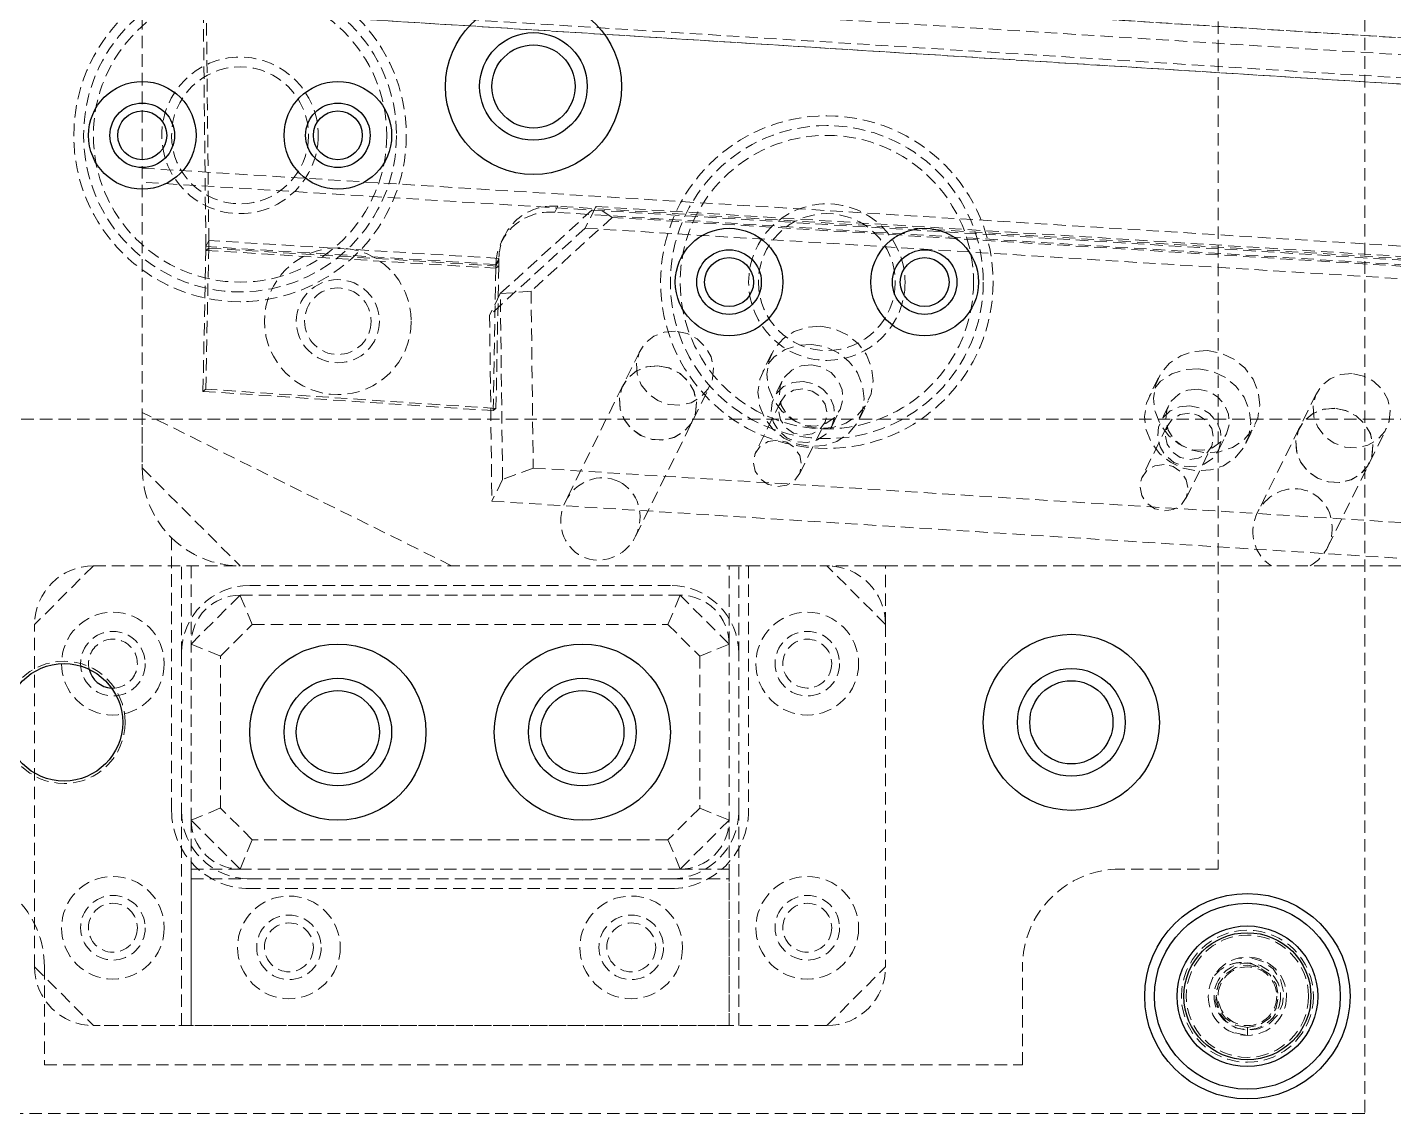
# Model space of a CAD drawing. Header units: millimetres. Extents: x 5 to 1495, y -1208 to 895.
# Drawn here: x 752.1 to 891.8, y -913.8 to -802.8 of the extents above; entities that cross this region are included whole.
import ezdxf

# ---------------------------------------------------------------- set-up
doc = ezdxf.new("R2010")
doc.units = ezdxf.units.MM
doc.linetypes.add('HIDDEN', pattern=[1.905, 1.27, -0.635])

msp = doc.modelspace()

# ---------------------------------------------------------------- linework, layer by layer
at = {"color": 7, "linetype": 'HIDDEN', "lineweight": 18}
for p, q in [((888.857, -683.795), (888.857, -913.795)), ((873.857, -708.795), (873.857, -888.795)), ((770.539, -796.213), (941.576, -806.881)), ((770.574, -797.942), (941.611, -808.61)), ((763.857, -799.795), (763.857, -847.795)), ((763.857, -800.521), (951.857, -812.247)), ((770.668, -824.539), (770.401, -800.293)), ((770.401, -800.293), (941.397, -810.959)), ((827.978, -799.795), (951.857, -807.522)), ((770.363, -825.156), (770.096, -800.91)), ((770.096, -800.91), (941.092, -811.576)), ((763.857, -817.153), (951.857, -828.782)), ((951.857, -830.213), (763.857, -818.583)), ((800.471, -829.971), (810.241, -821.073)), ((806.334, -821.045), (806.029, -821.662)), ((897.272, -826.67), (806.334, -821.045)), ((810.241, -821.073), (809.146, -823.285)), ((811.909, -822.176), (810.241, -821.073)), ((810.241, -821.073), (893.271, -826.21)), ((811.909, -822.176), (803.615, -829.729)), ((896.967, -827.287), (806.029, -821.662)), ((892.892, -827.185), (811.909, -822.176)), ((809.146, -823.285), (799.376, -832.182)), ((800.874, -824.078), (800.568, -824.694)), ((800.874, -824.078), (800.568, -824.694)), ((892.175, -828.421), (809.146, -823.285)), ((770.066, -839.962), (770.361, -825.549)), ((770.36, -839.737), (770.654, -825.324)), ((770.654, -825.324), (770.361, -825.549)), ((770.361, -825.549), (800.015, -827.383)), ((770.668, -824.539), (770.363, -825.156)), ((800.016, -826.99), (770.363, -825.156)), ((770.654, -825.324), (800.309, -827.159)), ((800.321, -826.374), (770.668, -824.539)), ((800.016, -826.99), (800.321, -826.374)), ((800.016, -827.1), (800.319, -826.593)), ((800.309, -827.159), (800.319, -826.593)), ((800.309, -827.159), (800.319, -826.593)), ((800.015, -827.383), (799.733, -841.936)), ((800.016, -827.1), (800.015, -827.383)), ((800.016, -827.1), (800.015, -827.383)), ((800.015, -827.383), (800.309, -827.159)), ((800.309, -827.159), (800.027, -841.711)), ((803.615, -829.729), (800.471, -829.971)), ((803.615, -829.729), (803.833, -847.798)), ((800.471, -829.971), (799.376, -832.182)), ((800.7, -848.978), (800.471, -829.971)), ((799.376, -832.182), (799.605, -851.19)), ((814.752, -835.825), (812.995, -839.372)), ((828.23, -836.091), (827.313, -837.941)), ((812.995, -839.372), (807.122, -851.231)), ((820.164, -842.922), (821.921, -839.375)), ((829.285, -838.918), (828.444, -840.614)), ((867.756, -838.575), (866.839, -840.426)), ((770.36, -839.737), (770.066, -839.962)), ((770.066, -839.962), (799.733, -841.936)), ((800.027, -841.711), (770.36, -839.737)), ((829.161, -840.969), (826.565, -846.213)), ((837.17, -842.823), (838.087, -840.973)), ((883.922, -840.172), (882.165, -843.719)), ((795.493, -857.795), (763.857, -842.127)), ((763.857, -842.127), (763.857, -847.795)), ((799.733, -841.936), (800.027, -841.711)), ((834.359, -843.543), (835.199, -841.847)), ((868.811, -841.402), (867.97, -843.098)), ((623.857, -842.795), (1003.857, -842.795)), ((814.291, -854.781), (820.164, -842.922)), ((831.045, -848.432), (833.642, -843.188)), ((868.687, -843.454), (866.091, -848.697)), ((876.696, -845.308), (877.613, -843.457)), ((882.165, -843.719), (877.891, -852.351)), ((889.334, -847.27), (891.091, -843.723)), ((873.885, -846.028), (874.725, -844.331)), ((870.571, -850.916), (873.168, -845.673)), ((763.857, -847.795), (773.857, -857.795)), ((803.833, -847.798), (800.7, -848.978)), ((803.833, -847.798), (901.692, -853.949)), ((885.06, -855.901), (889.334, -847.27)), ((800.7, -848.978), (799.605, -851.19)), ((799.605, -851.19), (902.406, -857.651)), ((766.857, -854.937), (766.857, -857.795)), ((758.857, -857.795), (752.857, -863.795)), ((758.857, -857.795), (833.857, -857.795)), ((758.857, -857.795), (768.857, -857.795)), ((766.857, -882.795), (766.857, -857.795)), ((767.857, -866.795), (767.857, -857.795)), ((768.857, -857.795), (768.857, -865.795)), ((823.857, -857.795), (833.857, -857.795)), ((823.857, -865.795), (823.857, -857.795)), ((824.857, -866.795), (824.857, -857.795)), ((825.857, -857.795), (825.857, -882.795)), ((839.857, -857.795), (833.857, -857.795)), ((839.857, -863.795), (833.857, -857.795)), ((839.857, -863.795), (839.857, -857.795)), ((839.857, -857.795), (941.857, -857.795)), ((817.857, -859.795), (774.857, -859.795)), ((768.857, -865.795), (773.857, -860.795)), ((773.857, -860.795), (818.857, -860.795)), ((775.099, -863.795), (773.857, -860.795)), ((817.614, -863.795), (818.857, -860.795)), ((818.857, -860.795), (823.857, -865.795)), ((752.857, -898.795), (752.857, -863.795)), ((771.857, -867.038), (775.099, -863.795)), ((775.099, -863.795), (817.614, -863.795)), ((817.614, -863.795), (820.857, -867.038)), ((839.857, -863.795), (839.857, -898.795)), ((768.857, -883.795), (768.857, -865.795)), ((768.857, -865.795), (771.857, -867.038)), ((820.857, -867.038), (823.857, -865.795)), ((823.857, -865.795), (823.857, -883.795)), ((767.857, -866.795), (767.857, -882.795)), ((771.857, -882.553), (771.857, -867.038)), ((820.857, -867.038), (820.857, -882.553)), ((824.857, -882.795), (824.857, -866.795)), ((760.857, -870.295), (760.728, -870.292)), ((767.857, -904.795), (767.857, -882.795)), ((768.857, -883.795), (771.857, -882.553)), ((775.099, -885.795), (771.857, -882.553)), ((820.857, -882.553), (817.614, -885.795)), ((820.857, -882.553), (823.857, -883.795)), ((824.857, -904.795), (824.857, -882.795)), ((773.857, -888.795), (768.857, -883.795)), ((768.857, -883.795), (768.857, -904.795)), ((823.857, -883.795), (818.857, -888.795)), ((823.857, -904.795), (823.857, -883.795)), ((773.857, -888.795), (775.099, -885.795)), ((817.614, -885.795), (775.099, -885.795)), ((818.857, -888.795), (817.614, -885.795)), ((768.857, -888.795), (773.857, -888.795)), ((768.857, -904.795), (768.857, -888.795)), ((768.857, -889.795), (774.857, -889.795)), ((818.857, -888.795), (773.857, -888.795)), ((774.857, -889.795), (817.857, -889.795)), ((817.857, -889.795), (823.857, -889.795)), ((818.857, -888.795), (823.857, -888.795)), ((823.857, -888.795), (823.857, -904.795)), ((873.857, -888.795), (863.857, -888.795)), ((817.857, -890.795), (774.857, -890.795)), ((875.81, -897.935), (876.296, -897.907)), ((752.857, -898.795), (758.857, -904.795)), ((753.857, -898.795), (753.857, -908.795)), ((833.857, -904.795), (839.857, -898.795)), ((853.857, -908.795), (853.857, -898.795)), ((833.857, -904.795), (758.857, -904.795)), ((768.857, -904.795), (758.857, -904.795)), ((823.857, -904.795), (768.857, -904.795)), ((833.857, -904.795), (823.857, -904.795)), ((876.857, -904.984), (876.857, -905.795)), ((876.857, -905.795), (875.566, -905.539)), ((753.857, -908.795), (853.857, -908.795)), ((888.857, -913.795), (728.857, -913.795))]:
    msp.add_line(p, q, dxfattribs=at)
at = {"color": 7, "linetype": 'HIDDEN', "lineweight": 18, "flags": 128}
for points in [[(818.396, -833.803), (817.228, -833.899), (816.159, -834.323), (815.283, -835.039), (814.679, -835.982), (814.399, -837.069), (814.469, -838.203), (814.883, -839.283), (815.604, -840.215), (816.567, -840.913), (817.688, -841.318), (818.866, -841.392), (819.997, -841.129), (820.98, -840.552), (821.729, -839.714), (822.176, -838.687), (822.282, -837.564), (822.037, -836.444), (821.464, -835.427), (820.612, -834.603), (819.559, -834.045), (818.396, -833.803)], [(833.241, -833.311), (831.831, -833.401), (830.512, -833.84), (829.374, -834.599), (828.493, -835.626), (827.93, -836.851), (827.723, -838.19), (827.887, -839.553), (828.41, -840.846), (829.257, -841.982), (830.369, -842.882), (831.672, -843.486), (833.076, -843.753), (834.485, -843.663), (835.804, -843.224), (836.943, -842.465), (837.824, -841.438), (838.387, -840.213), (838.593, -838.873), (838.429, -837.511), (837.906, -836.217), (837.06, -835.082), (835.947, -834.181), (834.645, -833.577), (833.241, -833.311)], [(832.324, -835.162), (830.915, -835.251), (829.596, -835.69), (828.457, -836.449), (827.576, -837.476), (827.014, -838.701), (826.807, -840.041), (826.971, -841.404), (827.494, -842.697), (828.34, -843.832), (829.453, -844.733), (830.755, -845.337), (832.159, -845.603), (833.569, -845.514), (834.888, -845.074), (836.026, -844.316), (836.907, -843.289), (837.47, -842.064), (837.677, -840.724), (837.513, -839.361), (836.99, -838.068), (836.143, -836.932), (835.031, -836.032), (833.728, -835.428), (832.324, -835.162)], [(872.767, -835.795), (871.357, -835.885), (870.038, -836.324), (868.9, -837.083), (868.019, -838.11), (867.456, -839.335), (867.249, -840.675), (867.413, -842.037), (867.936, -843.331), (868.783, -844.466), (869.895, -845.367), (871.198, -845.97), (872.602, -846.237), (874.011, -846.147), (875.33, -845.708), (876.469, -844.949), (877.35, -843.922), (877.913, -842.697), (878.119, -841.358), (877.955, -839.995), (877.432, -838.702), (876.586, -837.566), (875.473, -836.666), (874.171, -836.062), (872.767, -835.795)], [(816.579, -837.347), (815.414, -837.46), (814.353, -837.9), (813.489, -838.629), (812.9, -839.581), (812.637, -840.673), (812.725, -841.807), (813.156, -842.882), (813.891, -843.803), (814.864, -844.488), (815.99, -844.876), (817.169, -844.933), (818.295, -844.654), (819.268, -844.063), (820.003, -843.212), (820.433, -842.179), (820.521, -841.053), (820.259, -839.936), (819.67, -838.927), (818.806, -838.115), (817.745, -837.572), (816.579, -837.347)], [(816.639, -837.35), (815.472, -837.446), (814.402, -837.87), (813.527, -838.586), (812.922, -839.529), (812.642, -840.616), (812.713, -841.75), (813.126, -842.83), (813.847, -843.761), (814.81, -844.46), (815.931, -844.865), (817.109, -844.939), (818.24, -844.676), (819.224, -844.099), (819.972, -843.261), (820.42, -842.234), (820.525, -841.111), (820.281, -839.991), (819.707, -838.974), (818.856, -838.15), (817.802, -837.592), (816.639, -837.35)], [(832.291, -837.25), (831.23, -837.353), (830.278, -837.785), (829.539, -838.498), (829.093, -839.415), (828.988, -840.437), (829.236, -841.453), (829.809, -842.353), (830.646, -843.04), (831.656, -843.438), (832.73, -843.506), (833.75, -843.235), (834.607, -842.655), (835.208, -841.828), (835.487, -840.845), (835.415, -839.812), (834.999, -838.841), (834.284, -838.036), (833.347, -837.486), (832.291, -837.25)], [(871.85, -837.646), (870.441, -837.735), (869.122, -838.175), (867.983, -838.934), (867.102, -839.961), (866.54, -841.186), (866.333, -842.525), (866.497, -843.888), (867.02, -845.181), (867.866, -846.317), (868.979, -847.217), (870.281, -847.821), (871.685, -848.087), (873.095, -847.998), (874.414, -847.559), (875.552, -846.8), (876.433, -845.773), (876.996, -844.548), (877.203, -843.208), (877.039, -841.845), (876.516, -840.552), (875.669, -839.417), (874.557, -838.516), (873.254, -837.912), (871.85, -837.646)], [(887.567, -838.151), (886.399, -838.246), (885.33, -838.671), (884.454, -839.386), (883.849, -840.329), (883.57, -841.416), (883.64, -842.55), (884.053, -843.631), (884.774, -844.562), (885.737, -845.261), (886.858, -845.665), (888.036, -845.739), (889.167, -845.476), (890.151, -844.9), (890.9, -844.061), (891.347, -843.035), (891.453, -841.912), (891.208, -840.792), (890.634, -839.775), (889.783, -838.951), (888.729, -838.393), (887.567, -838.151)], [(831.451, -838.946), (830.39, -839.05), (829.438, -839.481), (828.699, -840.194), (828.253, -841.111), (828.148, -842.133), (828.395, -843.149), (828.969, -844.049), (829.806, -844.736), (830.816, -845.135), (831.889, -845.202), (832.91, -844.931), (833.767, -844.351), (834.368, -843.525), (834.647, -842.542), (834.575, -841.508), (834.159, -840.537), (833.444, -839.733), (832.507, -839.183), (831.451, -838.946)], [(831.402, -839.704), (830.456, -839.839), (829.655, -840.315), (829.119, -841.06), (828.931, -841.96), (829.119, -842.878), (829.655, -843.674), (830.456, -844.227), (831.402, -844.454), (832.347, -844.319), (833.149, -843.842), (833.684, -843.098), (833.872, -842.198), (833.684, -841.28), (833.149, -840.484), (832.347, -839.93), (831.402, -839.704)], [(871.817, -839.734), (870.756, -839.837), (869.804, -840.269), (869.065, -840.982), (868.619, -841.899), (868.514, -842.921), (868.762, -843.937), (869.335, -844.837), (870.172, -845.524), (871.182, -845.923), (872.256, -845.99), (873.276, -845.719), (874.133, -845.139), (874.734, -844.313), (875.013, -843.33), (874.941, -842.296), (874.525, -841.325), (873.81, -840.521), (872.873, -839.971), (871.817, -839.734)], [(870.977, -841.431), (869.916, -841.534), (868.964, -841.965), (868.225, -842.678), (867.779, -843.595), (867.674, -844.617), (867.922, -845.634), (868.495, -846.534), (869.332, -847.22), (870.342, -847.619), (871.415, -847.686), (872.436, -847.415), (873.293, -846.835), (873.894, -846.009), (874.173, -845.026), (874.101, -843.993), (873.685, -843.021), (872.97, -842.217), (872.033, -841.667), (870.977, -841.431)], [(870.928, -842.188), (869.982, -842.323), (869.181, -842.799), (868.645, -843.544), (868.457, -844.444), (868.645, -845.362), (869.181, -846.158), (869.982, -846.712), (870.928, -846.938), (871.873, -846.803), (872.675, -846.327), (873.21, -845.582), (873.398, -844.682), (873.21, -843.764), (872.675, -842.968), (871.873, -842.414), (870.928, -842.188)], [(885.75, -841.694), (884.585, -841.807), (883.523, -842.247), (882.659, -842.976), (882.07, -843.929), (881.808, -845.021), (881.896, -846.154), (882.326, -847.23), (883.061, -848.151), (884.035, -848.836), (885.161, -849.224), (886.339, -849.281), (887.465, -849.001), (888.439, -848.41), (889.173, -847.56), (889.604, -846.526), (889.692, -845.401), (889.43, -844.284), (888.841, -843.274), (887.977, -842.462), (886.915, -841.919), (885.75, -841.694)], [(885.81, -841.698), (884.642, -841.793), (883.573, -842.218), (882.697, -842.933), (882.092, -843.876), (881.813, -844.963), (881.883, -846.097), (882.297, -847.178), (883.017, -848.109), (883.981, -848.808), (885.101, -849.212), (886.28, -849.286), (887.411, -849.023), (888.394, -848.447), (889.143, -847.608), (889.59, -846.582), (889.696, -845.459), (889.451, -844.339), (888.878, -843.322), (888.026, -842.497), (886.972, -841.94), (885.81, -841.698)], [(828.805, -844.947), (827.859, -845.082), (827.058, -845.558), (826.522, -846.303), (826.334, -847.203), (826.522, -848.121), (827.058, -848.917), (827.859, -849.471), (828.805, -849.697), (829.75, -849.562), (830.552, -849.086), (831.087, -848.341), (831.275, -847.441), (831.087, -846.523), (830.552, -845.727), (829.75, -845.173), (828.805, -844.947)], [(868.331, -847.431), (867.385, -847.566), (866.584, -848.043), (866.048, -848.787), (865.86, -849.687), (866.048, -850.605), (866.584, -851.402), (867.385, -851.955), (868.331, -852.181), (869.276, -852.046), (870.078, -851.57), (870.613, -850.825), (870.802, -849.926), (870.613, -849.008), (870.078, -848.211), (869.276, -847.658), (868.331, -847.431)], [(877.299, -897.899), (878.445, -898.237), (879.504, -899.007), (880.245, -900.089), (880.568, -901.32), (880.461, -902.586), (879.944, -903.719), (879.089, -904.603), (877.996, -905.141), (876.814, -905.278), (875.655, -905.009), (874.688, -904.387), (873.984, -903.476), (873.64, -902.409), (873.671, -901.299), (873.908, -900.583), (873.908, -900.583)], [(876.857, -904.984), (875.637, -904.741), (874.602, -904.05), (873.911, -903.015), (873.669, -901.795), (873.911, -900.575), (874.602, -899.541), (875.637, -898.85), (876.857, -898.607), (878.077, -898.85), (879.111, -899.541), (879.802, -900.575), (880.045, -901.795), (879.802, -903.015), (879.111, -904.05), (878.077, -904.741), (876.857, -904.984), (876.857, -904.984)]]:
    msp.add_lwpolyline(points, dxfattribs=at)
at = {"color": 7, "linetype": 'HIDDEN', "lineweight": 18}
for centre, radius in [((773.857, -813.795), 17), ((773.857, -813.795), 16), ((773.857, -813.795), 15), ((773.857, -813.795), 8), ((773.857, -813.795), 7), ((833.857, -828.795), 17), ((833.857, -828.795), 16), ((833.857, -828.795), 15), ((833.857, -828.795), 8), ((833.857, -828.795), 7), ((783.857, -832.795), 7.5), ((783.857, -832.795), 4.25), ((783.857, -832.795), 3.4), ((760.857, -867.795), 5.25), ((831.857, -867.795), 5.25), ((760.857, -867.795), 3.3), ((831.857, -867.795), 3.3), ((831.857, -867.795), 2.5), ((755.857, -873.795), 6.25), ((760.857, -894.795), 5.25), ((831.857, -894.795), 5.25), ((760.857, -894.795), 3.3), ((760.857, -894.795), 2.5), ((778.857, -896.795), 5.25), ((813.857, -896.795), 5.25), ((831.857, -894.795), 3.3), ((831.857, -894.795), 2.5), ((778.857, -896.795), 3.3), ((813.857, -896.795), 3.3), ((778.857, -896.795), 2.5), ((813.857, -896.795), 2.5), ((876.857, -901.795), 6.75), ((876.857, -901.795), 6.25), ((876.857, -901.795), 4), ((876.857, -901.795), 3.4), ((876.857, -901.795), 3)]:
    msp.add_circle(centre, radius, dxfattribs=at)
at = {"color": 7, "linetype": 'Continuous', "lineweight": 25}
for centre, radius in [((803.857, -808.795), 9), ((803.857, -808.795), 5.5), ((803.857, -808.795), 4.25), ((763.857, -813.795), 5.5), ((783.857, -813.795), 5.5), ((763.857, -813.795), 3.3), ((763.857, -813.795), 2.5), ((783.857, -813.795), 3.3), ((783.857, -813.795), 2.5), ((823.857, -828.795), 5.5), ((843.857, -828.795), 5.5), ((823.857, -828.795), 3.3), ((843.857, -828.795), 3.3), ((823.857, -828.795), 2.5), ((843.857, -828.795), 2.5), ((783.857, -874.795), 9), ((808.857, -874.795), 9), ((858.857, -873.795), 9), ((755.857, -873.795), 6), ((858.857, -873.795), 5.5), ((783.857, -874.795), 5.5), ((808.857, -874.795), 5.5), ((858.857, -873.795), 4.25), ((783.857, -874.795), 4.25), ((808.857, -874.795), 4.25), ((876.857, -901.795), 10.5), ((876.857, -901.795), 9.5), ((876.857, -901.795), 7.191), ((876.857, -901.795), 6.5)]:
    msp.add_circle(centre, radius, dxfattribs=at)
at = {"color": 7, "linetype": 'HIDDEN', "lineweight": 18}
for centre, radius, start, end in [((805.829, -826.532), 5.51, 84.74053, 178.35645), ((805.524, -827.149), 5.51, 84.74052, 178.35645), ((773.857, -847.795), 10, 180, 225.573), ((773.857, -847.795), 10, 225.573, 270), ((758.857, -863.795), 6, 90, 180), ((833.857, -863.795), 6, 0, 90), ((774.857, -866.795), 7, 90, 180), ((817.857, -866.795), 7, 0, 90), ((773.857, -865.795), 5, 90, 180), ((818.857, -865.795), 5, 0, 90), ((760.857, -867.795), 2.5, 270, 193.34655), ((774.857, -882.795), 8, 180, 270), ((774.857, -882.795), 7, 180, 270), ((817.857, -882.795), 7, 270, 0), ((817.857, -882.795), 8, 270, 0), ((773.857, -883.795), 5, 180, 270), ((818.857, -883.795), 5, 270, 0), ((743.857, -898.795), 10, 0, 90), ((863.857, -898.795), 10, 90, 180), ((758.857, -898.795), 6, 180, 270), ((833.857, -898.795), 6, 270, 0)]:
    msp.add_arc(centre, radius, start, end, dxfattribs=at)
at = {"color": 7, "linetype": 'Continuous', "lineweight": 25}
msp.add_arc((760.857, -867.795), 2.5, 193.34655, 267.04231, dxfattribs=at)
at = {"color": 7, "linetype": 'HIDDEN', "lineweight": 18}
msp.add_ellipse((810.706, -853.006), major_axis=(1.891, 3.818), ratio=0.9389023, dxfattribs=at)
msp.add_ellipse((881.475, -854.126), major_axis=(1.891, 3.818), ratio=0.9389023, start_param=4.0892961, end_param=9.3475962, dxfattribs=at)
for points, knots in [([(770.361, -825.549), (770.362, -825.483), (770.363, -825.383), (770.363, -825.253), (770.363, -825.188), (770.363, -825.156)], [0, 0, 0, 0, 0.49738377, 0.74836759, 1, 1, 1, 1]), ([(770.361, -825.549), (770.362, -825.483), (770.363, -825.383), (770.363, -825.253), (770.363, -825.188), (770.363, -825.156)], [0, 0, 0, 0, 0.49738377, 0.74836759, 1, 1, 1, 1]), ([(770.668, -824.539), (770.668, -824.604), (770.667, -824.732), (770.664, -824.993), (770.658, -825.192), (770.654, -825.324)], [0, 0, 0, 0, 0.2509047, 0.5018132, 1, 1, 1, 1]), ([(770.668, -824.539), (770.668, -824.604), (770.667, -824.732), (770.664, -824.993), (770.658, -825.192), (770.654, -825.324)], [0, 0, 0, 0, 0.2509047, 0.5018132, 1, 1, 1, 1]), ([(800.016, -827.1), (800.015, -827.082), (800.015, -827.054), (800.015, -827.018), (800.016, -827), (800.016, -826.99)], [0, 0, 0, 0, 0.4997162, 0.7498342, 1, 1, 1, 1]), ([(800.016, -827.1), (800.015, -827.082), (800.015, -827.054), (800.015, -827.018), (800.016, -827), (800.016, -826.99)], [0, 0, 0, 0, 0.4997162, 0.7498342, 1, 1, 1, 1]), ([(800.319, -826.593), (800.319, -826.574), (800.319, -826.538), (800.32, -826.464), (800.321, -826.41), (800.321, -826.374)], [0, 0, 0, 0, 0.2500606, 0.5001183, 1, 1, 1, 1]), ([(800.319, -826.593), (800.319, -826.574), (800.319, -826.538), (800.32, -826.464), (800.321, -826.41), (800.321, -826.374)], [0, 0, 0, 0, 0.2500606, 0.5001183, 1, 1, 1, 1]), ([(878.069, -898.847), (877.773, -898.694), (877.157, -898.376), (876.051, -898.297), (874.911, -898.551), (873.99, -899.116), (873.554, -899.614), (873.387, -899.806)], [0, 0, 0, 0, 0.1908074, 0.3961879, 0.6209298, 0.8544164, 1, 1, 1, 1])]:
    msp.add_open_spline(points, degree=3, knots=knots, dxfattribs=at)

doc.saveas('drawing.dxf')
